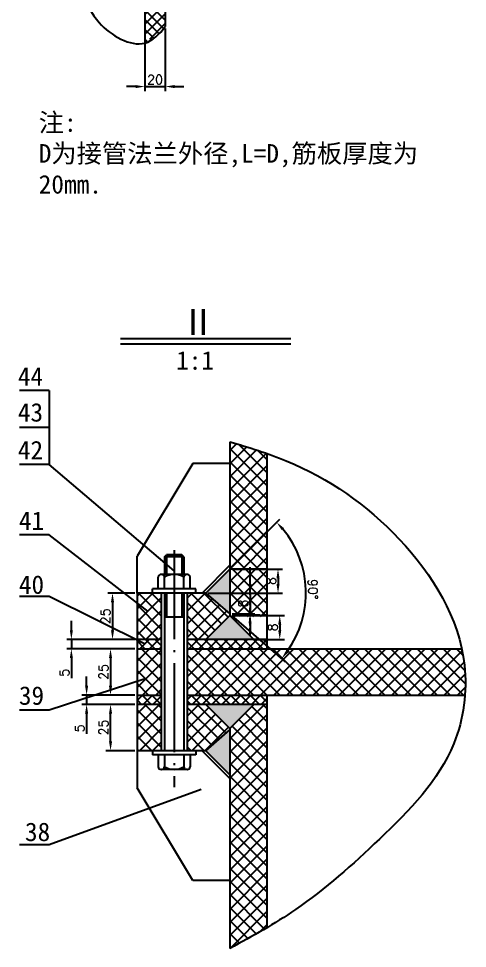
# Model space of a CAD drawing. Extents: x -699 to 795, y -2090 to -821.
# Drawn here: x 470.7 to 591.7, y -1918.8 to -1668 of the extents above; entities that cross this region are included whole.
import ezdxf

# ---------------------------------------------------------------- set-up
doc = ezdxf.new("R2010")
doc.units = 0
doc.header["$MEASUREMENT"] = 0
doc.linetypes.add('ACAD_ISO04W100', pattern=[30.5, 24, -3, 0.5, -3])
doc.layers.get('DEFPOINTS').update_dxf_attribs({"linetype": 'CONTINUOUS'})
for name, color, linetype in [('中线', 1, 'ACAD_ISO04W100'), ('文字', 6, 'CONTINUOUS'), ('标注', 5, 'CONTINUOUS'), ('细线', 4, 'CONTINUOUS'), ('边框线', 7, 'CONTINUOUS')]:
    doc.layers.add(name, color=color, linetype=linetype)
doc.styles.get("Standard").update_dxf_attribs({"font": 'txt.shx'})
doc.styles.add('文字', font='SIMFANG.TTF', dxfattribs={"height": 5})
doc.dimstyles.get("Standard").update_dxf_attribs({"dimtxt": 2.5, "dimasz": 2.5, "dimexe": 1.25, "dimexo": 0.625, "dimtad": 1, "dimdec": 4, "dimdsep": 46, "dimlunit": 6, "dimtxsty": 'Standard', "dimcen": 2.5, "dimadec": 0, "dimazin": 0, "dimtfac": 1, "dimtdec": 4, "dimtmove": 0, "dimatfit": 3, "dimfxl": 1, "dimtolj": 1, "dimtzin": 0, "dimarcsym": 0})
pattern_1 = [(45, (-113.763996511087, -71.29137625779322), (-1.767766952966369, 1.767766952966369), []), (135, (-113.763996511087, -71.29137625779322), (-1.767766952966369, -1.767766952966369), [])]
pattern_2 = [(45, (-113.763996511087, -71.29137625779322), (-1.325825214724776, 1.325825214724777), []), (135, (-113.763996511087, -71.29137625779322), (-1.325825214724777, -1.325825214724776), [])]

# ---------------------------------------------------------------- blocks, each defined once
blk = doc.blocks.new('*D105')
at = {"layer": 'DEFPOINTS', "color": 0}
for p in [(502.665067383014, -1822.978821532886), (496.0405916363875, -1835.478821532886), (502.665067383014, -1835.478821532886)]:
    blk.add_point(p, dxfattribs=at)
at = {"layer": '标注', "color": 0, "lineweight": -2}
for p, q in [((502.040067383014, -1822.978821532886), (494.7905916363875, -1822.978821532886)), ((496.0405916363875, -1825.478821532886), (496.0405916363875, -1832.978821532886)), ((502.040067383014, -1835.478821532886), (494.7905916363875, -1835.478821532886))]:
    blk.add_line(p, q, dxfattribs=at)
at = {"layer": '标注', "color": 0}
for points in [[(495.6239249697208, -1825.478821532886), (496.4572583030542, -1825.478821532886), (496.0405916363875, -1822.978821532886)], [(495.6239249697208, -1832.978821532886), (496.4572583030542, -1832.978821532886), (496.0405916363875, -1835.478821532886)]]:
    blk.add_solid(points, dxfattribs=at)
at = {"layer": '标注', "color": 0, "insert": (494.1655916363878, -1829.228821532886), "char_height": 2.5, "attachment_point": 5, "rotation": 90}
blk.add_mtext('\\A1;25', dxfattribs=at)
blk = doc.blocks.new('*D106')
at = {"layer": 'DEFPOINTS', "color": 0}
for p in [(502.665067383014, -1837.978821532886), (495.5073230849434, -1850.478821532886), (502.665067383014, -1850.478821532886)]:
    blk.add_point(p, dxfattribs=at)
at = {"layer": '标注', "color": 0, "lineweight": -2}
for p, q in [((502.040067383014, -1837.978821532886), (494.2573230849434, -1837.978821532886)), ((495.5073230849434, -1840.478821532886), (495.5073230849434, -1847.978821532886)), ((502.040067383014, -1850.478821532886), (494.2573230849434, -1850.478821532886))]:
    blk.add_line(p, q, dxfattribs=at)
at = {"layer": '标注', "color": 0}
for points in [[(495.0906564182768, -1840.478821532886), (495.9239897516101, -1840.478821532886), (495.5073230849434, -1837.978821532886)], [(495.0906564182768, -1847.978821532886), (495.9239897516101, -1847.978821532886), (495.5073230849434, -1850.478821532886)]]:
    blk.add_solid(points, dxfattribs=at)
at = {"layer": '标注', "color": 0, "insert": (493.6323230849437, -1844.228821532886), "char_height": 2.5, "attachment_point": 5, "rotation": 90}
blk.add_mtext('\\A1;25', dxfattribs=at)
blk = doc.blocks.new('*D107')
at = {"layer": 'DEFPOINTS', "color": 0}
for p in [(495.5144425038511, -1852.978821532886), (502.665067383014, -1852.978821532886), (502.665067383014, -1865.478821532886)]:
    blk.add_point(p, dxfattribs=at)
at = {"layer": '标注', "color": 0, "lineweight": -2}
for p, q in [((502.040067383014, -1852.978821532886), (494.2644425038511, -1852.978821532886)), ((495.5144425038511, -1862.978821532886), (495.5144425038511, -1855.478821532886)), ((502.040067383014, -1865.478821532886), (494.2644425038511, -1865.478821532886))]:
    blk.add_line(p, q, dxfattribs=at)
at = {"layer": '标注', "color": 0}
for points in [[(495.0977758371844, -1855.478821532886), (495.9311091705178, -1855.478821532886), (495.5144425038511, -1852.978821532886)], [(495.0977758371844, -1862.978821532886), (495.9311091705178, -1862.978821532886), (495.5144425038511, -1865.478821532886)]]:
    blk.add_solid(points, dxfattribs=at)
at = {"layer": '标注', "color": 0, "insert": (493.6394425038514, -1859.228821532886), "char_height": 2.5, "attachment_point": 5, "rotation": 90}
blk.add_mtext('\\A1;25', dxfattribs=at)
blk = doc.blocks.new('*D108')
at = {"layer": 'DEFPOINTS', "color": 0}
for p in [(500.2627853746803, -1850.478821532886), (489.062804454587, -1852.978821532886), (500.2627853746803, -1852.978821532886)]:
    blk.add_point(p, dxfattribs=at)
at = {"layer": '标注', "color": 0, "lineweight": -2}
for p, q in [((489.062804454587, -1847.978821532886), (489.062804454587, -1845.478821532886)), ((499.6377853746803, -1850.478821532886), (487.812804454587, -1850.478821532886)), ((489.062804454587, -1850.478821532886), (489.062804454587, -1852.978821532886)), ((499.6377853746803, -1852.978821532886), (487.812804454587, -1852.978821532886)), ((489.062804454587, -1855.478821532886), (489.062804454587, -1860.895488199553))]:
    blk.add_line(p, q, dxfattribs=at)
at = {"layer": '标注', "color": 0}
for points in [[(488.6461377879203, -1847.978821532886), (489.4794711212537, -1847.978821532886), (489.062804454587, -1850.478821532886)], [(488.6461377879203, -1855.478821532886), (489.4794711212537, -1855.478821532886), (489.062804454587, -1852.978821532886)]]:
    blk.add_solid(points, dxfattribs=at)
at = {"layer": '标注', "color": 0, "insert": (487.1878044545873, -1859.437154866219), "char_height": 2.5, "attachment_point": 5, "rotation": 90}
blk.add_mtext('\\A1;5', dxfattribs=at)
blk = doc.blocks.new('*D109')
at = {"layer": 'DEFPOINTS', "color": 0}
for p in [(498.4153295097008, -1835.478821532886), (484.9524578191178, -1837.978821532886), (498.1486952339787, -1837.978821532886)]:
    blk.add_point(p, dxfattribs=at)
at = {"layer": '标注', "color": 0, "lineweight": -2}
for p, q in [((484.9524578191178, -1832.978821532886), (484.9524578191178, -1830.478821532886)), ((497.7903295097008, -1835.478821532886), (483.7024578191178, -1835.478821532886)), ((484.9524578191178, -1835.478821532886), (484.9524578191178, -1837.978821532886)), ((497.5236952339787, -1837.978821532886), (483.7024578191178, -1837.978821532886)), ((484.9524578191178, -1840.478821532886), (484.9524578191178, -1845.895488199553))]:
    blk.add_line(p, q, dxfattribs=at)
at = {"layer": '标注', "color": 0}
for points in [[(484.5357911524511, -1832.978821532886), (485.3691244857845, -1832.978821532886), (484.9524578191178, -1835.478821532886)], [(484.5357911524511, -1840.478821532886), (485.3691244857845, -1840.478821532886), (484.9524578191178, -1837.978821532886)]]:
    blk.add_solid(points, dxfattribs=at)
at = {"layer": '标注', "color": 0, "insert": (483.0774578191181, -1844.437154866219), "char_height": 2.5, "attachment_point": 5, "rotation": 90}
blk.add_mtext('\\A1;5', dxfattribs=at)
blk = doc.blocks.new('*D110')
at = {"layer": 'DEFPOINTS', "color": 0}
for p in [(527.665067383014, -1816.478821532886), (521.165067383014, -1822.978821532886), (540.6479814663276, -1822.978821532886)]:
    blk.add_point(p, dxfattribs=at)
at = {"layer": '标注', "color": 0, "lineweight": -2}
for p, q in [((528.290067383014, -1816.478821532886), (541.8979814663276, -1816.478821532886)), ((540.6479814663276, -1818.978821532886), (540.6479814663276, -1820.478821532886)), ((521.790067383014, -1822.978821532886), (541.8979814663276, -1822.978821532886))]:
    blk.add_line(p, q, dxfattribs=at)
at = {"layer": '标注', "color": 0}
for points in [[(540.2313147996609, -1818.978821532886), (541.0646481329942, -1818.978821532886), (540.6479814663276, -1816.478821532886)], [(540.2313147996609, -1820.478821532886), (541.0646481329942, -1820.478821532886), (540.6479814663276, -1822.978821532886)]]:
    blk.add_solid(points, dxfattribs=at)
at = {"layer": '标注', "color": 0, "insert": (538.7729814663279, -1819.728821532886), "char_height": 2.5, "attachment_point": 5, "rotation": 90}
blk.add_mtext('\\A1;8', dxfattribs=at)
blk = doc.blocks.new('*D111')
at = {"layer": 'DEFPOINTS', "color": 0}
for p in [(527.665067383014, -1828.978821532886), (534.1650673830136, -1835.478821532886), (541.1115003484833, -1835.478821532886)]:
    blk.add_point(p, dxfattribs=at)
at = {"layer": '标注', "color": 0, "lineweight": -2}
for p, q in [((528.290067383014, -1828.978821532886), (542.3615003484833, -1828.978821532886)), ((541.1115003484833, -1831.478821532886), (541.1115003484833, -1832.978821532886)), ((534.7900673830136, -1835.478821532886), (542.3615003484833, -1835.478821532886))]:
    blk.add_line(p, q, dxfattribs=at)
at = {"layer": '标注', "color": 0}
for points in [[(540.6948336818167, -1831.478821532886), (541.52816701515, -1831.478821532886), (541.1115003484833, -1828.978821532886)], [(540.6948336818167, -1832.978821532886), (541.52816701515, -1832.978821532886), (541.1115003484833, -1835.478821532886)]]:
    blk.add_solid(points, dxfattribs=at)
at = {"layer": '标注', "color": 0, "insert": (539.2365003484837, -1832.228821532885), "char_height": 2.5, "attachment_point": 5, "rotation": 90}
blk.add_mtext('\\A1;8', dxfattribs=at)
blk = doc.blocks.new('*D112')
at = {"layer": 'DEFPOINTS', "color": 0}
for p in [(527.665067383014, -1822.978821532886), (527.665067383014, -1828.59545734769), (533.1163161731515, -1828.59545734769)]:
    blk.add_point(p, dxfattribs=at)
at = {"layer": '标注', "color": 0, "lineweight": -2}
for p, q in [((533.1163161731515, -1820.478821532886), (533.1163161731515, -1817.978821532886)), ((528.290067383014, -1822.978821532886), (534.3663161731515, -1822.978821532886)), ((533.1163161731515, -1822.978821532886), (533.1163161731515, -1828.59545734769)), ((528.290067383014, -1828.59545734769), (534.3663161731515, -1828.59545734769)), ((533.1163161731515, -1831.09545734769), (533.1163161731515, -1833.59545734769))]:
    blk.add_line(p, q, dxfattribs=at)
at = {"layer": '标注', "color": 0}
for points in [[(532.6996495064849, -1820.478821532886), (533.5329828398181, -1820.478821532886), (533.1163161731515, -1822.978821532886)], [(532.6996495064849, -1831.09545734769), (533.5329828398181, -1831.09545734769), (533.1163161731515, -1828.59545734769)]]:
    blk.add_solid(points, dxfattribs=at)
at = {"layer": '标注', "color": 0, "insert": (531.2413161731519, -1825.787139440288), "char_height": 2.5, "attachment_point": 5, "rotation": 90}
blk.add_mtext('\\A1;8', dxfattribs=at)
blk = doc.blocks.new('*D113')
at = {"layer": 'DEFPOINTS', "color": 0}
for p in [(527.6650673830139, -1816.478821532886), (521.165067383014, -1822.978821532885), (521.165067383014, -1822.978821532886), (527.6650673830139, -1828.59545734769), (547.577368852495, -1828.699086775989)]:
    blk.add_point(p, dxfattribs=at)
at = {"layer": '标注', "color": 0, "lineweight": -2}
for p, q in [((528.1070091212555, -1816.036879794645), (541.1582562284302, -1802.985632687471)), ((528.1379737962131, -1829.004094747294), (542.5590802294115, -1841.465341344496))]:
    blk.add_line(p, q, dxfattribs=at)
blk.add_arc((521.1650673830142, -1822.978821532885), 27.02463882027284, 324.4719953514344, 39.69778026071877, dxfattribs=at)
at = {"layer": '标注', "color": 0}
for points in [[(541.6505410009607, -1805.997842281239), (542.2664214579713, -1805.436472788733), (540.274372751947, -1803.869516163954)], [(543.4861064129284, -1838.940411675576), (542.8310378600534, -1838.42531009775), (541.6132674030131, -1840.648066545288)]]:
    blk.add_solid(points, dxfattribs=at)
at = {"layer": '标注', "color": 0, "insert": (550.0455753380714, -1821.927449001337), "char_height": 2.5, "attachment_point": 5, "rotation": 272.08488780607763}
blk.add_mtext('\\A1;90%%d', dxfattribs=at)
blk = doc.blocks.new('*D126')
at = {"layer": 'DEFPOINTS', "color": 0}
for p in [(510.2683264039225, -1670.106443985221), (504.7683264039226, -1672.190462792059), (510.2683264039225, -1686.352143074605)]:
    blk.add_point(p, dxfattribs=at)
at = {"layer": '标注', "color": 0, "lineweight": -2}
for p, q in [((510.2683264039225, -1670.731443985221), (510.2683264039225, -1687.602143074605)), ((504.7683264039226, -1672.815462792059), (504.7683264039226, -1687.602143074605)), ((502.2683264039226, -1686.352143074605), (499.7683264039226, -1686.352143074605)), ((504.7683264039226, -1686.352143074605), (510.2683264039225, -1686.352143074605)), ((512.7683264039225, -1686.352143074605), (515.2683264039225, -1686.352143074605))]:
    blk.add_line(p, q, dxfattribs=at)
at = {"layer": '标注', "color": 0}
for points in [[(502.2683264039226, -1685.935476407939), (502.2683264039226, -1686.768809741272), (504.7683264039226, -1686.352143074605)], [(512.7683264039225, -1685.935476407939), (512.7683264039225, -1686.768809741272), (510.2683264039225, -1686.352143074605)]]:
    blk.add_solid(points, dxfattribs=at)
at = {"layer": '标注', "color": 0, "insert": (507.5183264039226, -1684.477143074605), "char_height": 2.5, "attachment_point": 5}
blk.add_mtext('\\A1;20', dxfattribs=at)

msp = doc.modelspace()

# ---------------------------------------------------------------- hatches: boundary and pattern name
at = {"layer": '标注'}
h = msp.add_hatch(dxfattribs=at)
h.set_pattern_fill('ANSI37', color=256, scale=15, style=0)
h.set_pattern_definition(pattern_2)
edge = h.paths.add_edge_path()
edge.add_spline(control_points=[(510.2683264039213, -1602.348147174969), (508.3736271144289, -1602.798180242176), (506.4789278249365, -1603.248213309383), (504.7683264039433, -1603.866657090468)], knot_values=[0, 0, 0, 0, 5.522317195473966, 5.522317195473966, 5.522317195473966, 5.522317195473966], degree=3, periodic=0)
edge.add_line((504.7683264039217, -1603.866657090475), (504.7683264039219, -1625.11661518314))
edge.add_line((504.7683264039219, -1625.11661518314), (510.2683264039217, -1622.223741526513))
edge.add_line((510.2683264039217, -1622.223741526513), (510.2683264039215, -1602.348147174969))
edge = h.paths.add_edge_path()
edge.add_line((510.2683264039223, -1645.109488839767), (504.7683264039222, -1642.21661518314))
edge.add_line((504.7683264039222, -1642.21661518314), (504.7683264039226, -1674.604353663025))
edge.add_spline(control_points=[(504.7683264039226, -1674.604353663025), (506.9076782746312, -1674.036562369234), (508.6478113660423, -1672.253560194296), (510.2683264039214, -1670.10644398522)], knot_values=[87.68250391181233, 87.68250391181233, 87.68250391181233, 87.68250391181235, 95.07327374436605, 95.07327374436605, 95.07327374436605, 95.07327374436605], degree=3, periodic=0)
edge.add_line((510.2683264039226, -1670.106443985218), (510.2683264039223, -1645.109488839767))
h = msp.add_hatch(dxfattribs=at)
h.set_pattern_fill('ANSI37', color=256, scale=20, style=0)
h.set_pattern_definition(pattern_1)
edge = h.paths.add_edge_path()
edge.add_spline(control_points=[(537.665067383014, -1785.305534560069), (534.3721907329291, -1784.152316878999), (531.0232662367516, -1783.135810899791), (527.6650673830059, -1782.141926899751)], knot_values=[4.154654199623881, 4.154654199623881, 4.154654199623881, 4.154654199623881, 25.1078759305584, 25.1078759305584, 25.1078759305584, 25.1078759305584], degree=3, periodic=0)
edge.add_line((527.665067383014, -1782.141926899753), (527.665067383014, -1816.478821532886))
edge.add_line((527.665067383014, -1816.478821532886), (537.6650673830139, -1816.478821532886))
edge.add_line((537.6650673830139, -1816.478821532886), (537.665067383014, -1785.305534560069))
h = msp.add_hatch(dxfattribs=at)
h.set_pattern_fill('ANSI37', color=256, scale=20, style=0)
h.set_pattern_definition(pattern_1)
h.paths.add_polyline_path([(537.6650673830142, -1815.400368958124), (527.6650673830142, -1815.400368958124), (527.6650673830142, -1828.978821532886), (527.9610385401014, -1829.274792689974), (537.665067383014, -1829.274792689974)])
h.paths.add_polyline_path([(536.8979814663278, -1821.187154866219), (536.8979814663278, -1818.270488199552), (540.6479814663278, -1818.270488199552), (540.6479814663278, -1821.187154866219)], flags=9)
h.paths.add_polyline_path([(529.3663161731517, -1827.245472773621), (529.3663161731517, -1824.328806106954), (533.1163161731517, -1824.328806106954), (533.1163161731517, -1827.245472773621)], flags=24)
h = msp.add_hatch(color=256, dxfattribs=at)
h.paths.add_polyline_path([(527.6650673830142, -1816.478821532886), (521.1650673830142, -1822.978821532886), (527.665067383014, -1828.59545734769)])
h.paths.add_polyline_path([(527.6650673830142, -1828.978821532886), (521.165067383015, -1835.478821532886), (534.1650673830136, -1835.478821532886)])
h.paths.add_polyline_path([(534.165067383014, -1852.978821532886), (521.1650673830142, -1852.978821532886), (527.6650673830139, -1859.478821532886)])
h.paths.add_polyline_path([(521.1650673830142, -1865.478821532886), (527.665067383015, -1871.978821532887), (527.665067383015, -1859.862185718081)])
h = msp.add_hatch(dxfattribs=at)
h.set_pattern_fill('ANSI37', color=256, scale=20, style=0)
h.set_pattern_definition(pattern_1)
h.paths.add_polyline_path([(516.1650673830142, -1835.478821532886), (521.1650673830148, -1835.478821532886), (527.665067383014, -1828.978821532886), (527.6650673830142, -1828.59545734769), (521.165067383014, -1822.978821532886), (516.165067383014, -1822.978821532886)])
h.paths.add_polyline_path([(509.165067383014, -1822.978821532886), (502.6650673830142, -1822.978821532886), (502.6650673830142, -1835.478821532886), (509.1650673830139, -1835.478821532886)])
h = msp.add_hatch(dxfattribs=at)
h.set_pattern_fill('ANSI37', color=256, scale=15, style=0)
h.set_pattern_definition(pattern_2)
h.paths.add_polyline_path([(516.165067383014, -1835.478821532886), (537.665067383014, -1835.478821532886), (537.665067383014, -1837.978821532886), (516.165067383014, -1837.978821532886)])
h.paths.add_polyline_path([(502.665067383014, -1835.478821532886), (509.165067383014, -1835.478821532886), (509.165067383014, -1837.978821532886), (502.665067383014, -1837.978821532886)])
h = msp.add_hatch(dxfattribs=at)
h.set_pattern_fill('ANSI37', color=256, scale=20, style=0)
h.set_pattern_definition(pattern_1)
edge = h.paths.add_edge_path()
edge.add_line((516.165067383014, -1837.978821532886), (516.165067383014, -1850.478821532886))
edge.add_line((516.165067383014, -1850.478821532886), (591.0431169293295, -1850.478821532886))
edge.add_spline(control_points=[(591.0431169293295, -1850.478821532886), (591.24136889737, -1847.789837872061), (591.1709934206867, -1843.561674369357), (590.490444403064, -1839.445119571746), (590.1725711892899, -1837.978821532886)], knot_values=[178.0065629179868, 178.0065629179868, 178.0065629179868, 178.0065629179868, 193.955006984093, 202.9320295212109, 202.9320295212109, 202.9320295212109, 202.9320295212109], degree=3, periodic=0)
edge.add_line((590.1725711892898, -1837.978821532886), (516.165067383014, -1837.978821532886))
h.paths.add_polyline_path([(509.165067383014, -1837.978821532886), (502.6650673830141, -1837.978821532886), (502.665067383014, -1850.478821532886), (509.165067383014, -1850.478821532886)])
h = msp.add_hatch(dxfattribs=at)
h.set_pattern_fill('ANSI37', color=256, scale=15, style=0)
h.set_pattern_definition(pattern_2)
h.paths.add_polyline_path([(516.165067383014, -1850.478821532886), (537.665067383014, -1850.478821532886), (537.665067383014, -1852.978821532886), (516.165067383014, -1852.978821532886)])
h.paths.add_polyline_path([(502.665067383014, -1850.478821532886), (509.165067383014, -1850.478821532886), (509.165067383014, -1852.978821532886), (502.665067383014, -1852.978821532886)])
h = msp.add_hatch(dxfattribs=at)
h.set_pattern_fill('ANSI37', color=256, scale=20, style=0)
h.set_pattern_definition(pattern_1)
h.paths.add_polyline_path([(516.1650673830142, -1865.478821532886), (521.1650673830142, -1865.478821532886), (527.6650673830151, -1859.862185718081), (527.6650673830151, -1859.478821532887), (521.1650673830139, -1852.978821532886), (516.1650673830142, -1852.978821532886)])
h.paths.add_polyline_path([(509.165067383014, -1852.978821532886), (502.6650673830142, -1852.978821532886), (502.665067383014, -1865.478821532886), (509.165067383014, -1865.478821532886)])
h = msp.add_hatch(dxfattribs=at)
h.set_pattern_fill('ANSI37', color=256, scale=20, style=0)
h.set_pattern_definition(pattern_1)
edge = h.paths.add_edge_path()
edge.add_spline(control_points=[(527.665067383014, -1918.798552872084), (531.0386344615565, -1916.988009646638), (534.3892103987349, -1915.147017021688), (537.665067383014, -1913.207066836895)], knot_values=[372.3155520294414, 372.3155520294414, 372.3155520294414, 372.3155520294414, 395.1828301288245, 395.1828301288245, 395.1828301288245, 395.1828301288245], degree=3, periodic=0)
edge.add_line((537.6650673830139, -1913.207066836895), (537.665067383014, -1852.978821532886))
edge.add_line((537.665067383014, -1852.978821532886), (534.1650673830138, -1852.978821532886))
edge.add_line((534.1650673830138, -1852.978821532886), (527.665067383015, -1859.478821532884))
edge.add_line((527.665067383015, -1859.478821532884), (527.665067383014, -1918.798552872084))

# ---------------------------------------------------------------- linework, layer by layer
at = {"layer": '中线'}
msp.add_line((512.665067383014, -1811.381053471061), (512.665067383014, -1875.321835561631), dxfattribs=at)
at = {"layer": '文字'}
for p, q in [((498.1758776102247, -1754.323819079981), (544.1202736748487, -1754.323819079981)), ((498.1758776102247, -1755.723819079981), (544.1202736748487, -1755.723819079981))]:
    msp.add_line(p, q, dxfattribs=at)
at = {"layer": '标注'}
for p, q in [((512.665067383014, -1816.932243523146), (478.9661736817939, -1788.328048686487)), ((505.6163161731514, -1827.954014895392), (478.9661736817939, -1807.239288473671)), ((537.665067383014, -1816.478821532886), (527.665067383014, -1816.478821532886)), ((533.1163161731515, -1817.954014895392), (533.1163161731515, -1815.954014895392)), ((533.1163161731515, -1820.704014895392), (533.1163161731515, -1818.704014895392)), ((533.1163161731515, -1823.454014895392), (533.1163161731515, -1821.454014895392)), ((504.8595456917487, -1836.728821532886), (478.9661736817939, -1823.911725973934)), ((533.1163161731515, -1826.204014895392), (533.1163161731515, -1824.204014895392)), ((533.1163161731515, -1828.954014895392), (533.1163161731515, -1826.954014895392)), ((530.3663161731515, -1828.954014895392), (528.3663161731515, -1828.954014895392)), ((533.1163161731515, -1828.954014895392), (531.1163161731515, -1828.954014895392)), ((533.1163161731515, -1831.704014895392), (533.1163161731515, -1829.704014895392)), ((535.8663161731515, -1828.954014895392), (533.8663161731515, -1828.954014895392)), ((537.665067383014, -1828.954014895392), (536.6163161731515, -1828.954014895392)), ((533.1163161731515, -1834.430070323024), (533.1163161731515, -1832.454014895392)), ((535.8663161731515, -1835.478821532886), (535.8663161731515, -1835.204014895392)), ((504.6163161731514, -1846.204014895392), (478.9661736817939, -1854.499450149247)), ((519.8998064849216, -1875.922262511989), (478.9661736817939, -1890.898117442875))]:
    msp.add_line(p, q, dxfattribs=at)
for points, knots in [([(510.2683264039213, -1602.348147174969), (507.3044510002524, -1603.052133261906), (494.3721766297425, -1606.12383500012), (495.3248083457238, -1636.315428303981), (481.4441926758086, -1664.446235066039), (503.7241508949871, -1677.298517601218), (508.6478113660423, -1672.253560194296), (510.2683264039214, -1670.10644398522)], [0, 0, 0, 0, 8.63855293433315, 37.69258875480239, 74.16128634821747, 87.68250391181235, 95.07327374436605, 95.07327374436605, 95.07327374436605, 95.07327374436605]), ([(527.6650673830059, -1782.141926899751), (532.811786026456, -1783.665136672373), (549.7704873350326, -1788.881350391724), (575.3661905266313, -1806.594482539355), (593.4807480869463, -1836.180424622712), (589.1638564664595, -1868.37163818994), (568.7852424063226, -1888.970345532858), (548.3483911755998, -1907.360129776067), (533.7458994596204, -1915.535060827891), (527.665067383014, -1918.798552872084)], [4.154654199623879, 4.154654199623879, 4.154654199623879, 4.154654199623879, 36.26720667776578, 110.4169176118769, 186.9835854551047, 229.6235375835325, 294.9707525953467, 353.964714426947, 395.1828301288245, 395.1828301288245, 395.1828301288245, 395.1828301288245])]:
    msp.add_open_spline(points, degree=3, knots=knots, dxfattribs=at)
at = {"layer": '细线', "linetype": 'ByBlock'}
for p, q in [((510.6024426165773, -1812.644325543719), (510.6024426165773, -1817.931082882172)), ((514.7276921494508, -1812.644325543719), (514.7276921494508, -1817.931082882172)), ((510.6024426165773, -1822.978821532886), (510.6024426165773, -1829.487956158904)), ((514.7276921494508, -1822.978821532886), (514.7276921494508, -1829.487956158904))]:
    msp.add_line(p, q, dxfattribs=at)
at = {"layer": '边框线'}
for p, q in [((504.7683264039217, -1603.866657090448), (504.7683264039226, -1674.604353663025)), ((510.2683264039222, -1645.109488839766), (510.2683264039225, -1670.106443985221)), ((478.9661736817939, -1768.328048686487), (470.9661736817939, -1768.328048686487)), ((478.9661736817939, -1768.328048686487), (478.9661736817939, -1788.328048686487)), ((478.9661736817939, -1778.328048686487), (470.9661736817939, -1778.328048686487)), ((527.665067383014, -1782.141926899716), (527.665067383014, -1828.978821532886)), ((537.665067383014, -1785.305534560069), (537.665067383014, -1837.978821532886)), ((517.665067383014, -1787.978821532886), (502.665067383014, -1812.978821532886)), ((527.665067383014, -1787.978821532886), (517.665067383014, -1787.978821532886)), ((478.9661736817939, -1788.328048686487), (470.9661736817939, -1788.328048686487)), ((478.9661736817939, -1807.239288473671), (470.9661736817939, -1807.239288473671)), ((502.665067383014, -1822.978821532886), (502.665067383014, -1812.978821532886)), ((510.0450877443386, -1813.201680415958), (510.6024426165773, -1812.644325543719)), ((514.7276921494508, -1812.644325543719), (510.6024426165773, -1812.644325543719)), ((515.2850470216895, -1813.201680415958), (514.7276921494508, -1812.644325543719)), ((515.2850470216895, -1813.201680415958), (510.0450877443386, -1813.201680415958)), ((510.0450877443386, -1813.201680415958), (510.0450877443386, -1817.931082882172)), ((515.2850470216895, -1813.201680415958), (515.2850470216895, -1817.931082882172)), ((527.665067383014, -1815.478821532886), (520.165067383014, -1822.978821532886)), ((516.1271814119032, -1817.931082882172), (509.2029533541267, -1817.931082882172)), ((516.1271814119032, -1817.931082882172), (515.2850470216895, -1817.931082882172)), ((527.665067383014, -1816.478821532886), (521.165067383014, -1822.978821532886)), ((508.3608189639131, -1821.857102709656), (508.3608189639131, -1818.633916494202)), ((510.0450877443386, -1821.857102709656), (510.0450877443386, -1818.633916494203)), ((515.2850470216895, -1821.857102709656), (515.2850470216895, -1818.633916494203)), ((516.969315802115, -1821.857102709656), (516.969315802115, -1818.633916494203)), ((521.165067383014, -1822.978821532886), (502.665067383014, -1822.978821532886)), ((502.665067383014, -1822.978821532886), (502.665067383014, -1835.478821532886)), ((506.8636896640332, -1822.978821532886), (506.8636896640332, -1821.857102709656)), ((518.4664451019949, -1821.857102709656), (506.8636896640332, -1821.857102709656)), ((509.165067383014, -1822.978821532886), (509.165067383014, -1865.478821532886)), ((510.0450877443386, -1822.978821532886), (510.0450877443386, -1865.478821532886)), ((515.2850470216895, -1822.978821532886), (515.2850470216895, -1865.478821532886)), ((516.165067383014, -1822.978821532886), (516.165067383014, -1865.478821532886)), ((518.4664451019949, -1822.978821532886), (518.4664451019949, -1821.857102709656)), ((521.165067383014, -1822.978821532886), (527.665067383014, -1828.59545734769)), ((478.9661736817939, -1823.911725973934), (470.9661736817939, -1823.911725973934)), ((515.2850470216895, -1829.487956158904), (510.0450877443386, -1829.487956158904)), ((521.1650673830145, -1835.478821532886), (527.665067383014, -1828.978821532886)), ((534.165067383014, -1835.478821532886), (527.665067383014, -1828.978821532886)), ((509.165067383014, -1835.478821532886), (502.665067383014, -1835.478821532886)), ((502.665067383014, -1835.478821532886), (502.665067383014, -1852.978821532886)), ((537.665067383014, -1835.478821532886), (516.165067383014, -1835.478821532886)), ((502.665067383014, -1837.978821532886), (509.165067383014, -1837.978821532886)), ((516.165067383014, -1837.978821532886), (590.17257118929, -1837.978821532886)), ((502.665067383014, -1850.478821532886), (509.165067383014, -1850.478821532886)), ((516.165067383014, -1850.478821532886), (591.0431169293292, -1850.478821532886)), ((537.665067383014, -1850.478821532886), (537.665067383014, -1913.207066836894)), ((509.165067383014, -1852.978821532886), (502.665067383014, -1852.978821532886)), ((502.665067383014, -1852.978821532886), (502.665067383014, -1865.478821532886)), ((537.665067383014, -1852.978821532886), (516.165067383014, -1852.978821532886)), ((521.165067383014, -1852.978821532886), (527.665067383014, -1859.478821532886)), ((534.165067383014, -1852.978821532886), (527.665067383014, -1859.478821532886)), ((478.9661736817939, -1854.499450149247), (470.9661736817939, -1854.499450149247)), ((521.165067383014, -1865.478821532886), (527.665067383014, -1859.862185718082)), ((527.665067383015, -1859.478821532886), (527.665067383014, -1918.798552872084)), ((521.165067383014, -1865.478821532886), (502.665067383014, -1865.478821532886)), ((502.665067383014, -1865.478821532886), (502.665067383014, -1875.478821532886)), ((506.8636896640332, -1865.478821532886), (506.8636896640332, -1866.600540356115)), ((518.4664451019949, -1865.478821532886), (518.4664451019949, -1866.600540356115)), ((527.665067383014, -1872.978821532886), (520.165067383014, -1865.478821532886)), ((521.165067383014, -1865.478821532885), (527.665067383014, -1871.978821532886)), ((527.665067383014, -1871.978821532886), (521.165067383014, -1865.478821532886)), ((518.4664451019949, -1866.600540356116), (506.8636896640332, -1866.600540356115)), ((508.3608189639131, -1866.600540356116), (508.3608189639131, -1869.82372657157)), ((510.0450877443386, -1866.600540356116), (510.0450877443386, -1869.823726571569)), ((515.2850470216895, -1866.600540356116), (515.2850470216895, -1869.823726571569)), ((516.969315802115, -1866.600540356116), (516.969315802115, -1869.823726571569)), ((516.1271814119032, -1870.5265601836), (509.2029533541267, -1870.5265601836)), ((516.1271814119032, -1870.5265601836), (515.2850470216895, -1870.5265601836)), ((517.665067383014, -1900.478821532886), (502.665067383014, -1875.478821532886)), ((478.9661736817939, -1890.898117442875), (470.9661736817939, -1890.898117442875)), ((527.665067383014, -1900.478821532886), (517.665067383014, -1900.478821532886))]:
    msp.add_line(p, q, dxfattribs=at)
for centre, radius, start, end in [((509.2029533541267, -1818.78702189589), 0.8559390137182809, 10.30419169587314, 169.6958083041269), ((512.665067383014, -1823.165798657941), 5.234715775768978, 59.96685921063249, 120.0331407893675), ((516.1271814119032, -1818.78702189589), 0.8559390137182809, 10.30419169587314, 169.6958083041269), ((509.2029533541267, -1869.670621169881), 0.8559390137182809, 190.3041916958731, 349.6958083041268), ((512.665067383014, -1865.291844407831), 5.234715775768978, 239.9668592106325, 300.0331407893675), ((516.1271814119032, -1869.670621169881), 0.8559390137182809, 190.3041916958731, 349.6958083041268)]:
    msp.add_arc(centre, radius, start, end, dxfattribs=at)

# ---------------------------------------------------------------- texts
at = {"layer": '文字', "char_height": 5, "attachment_point": 1, "style": '文字'}
for s, insert, width in [('注:\\PD为接管法兰外径,L=D,筋板厚度为20mm.', (476.1544047801067, -1693.544588550945), 105.544322822665), ('1:1', (513.1942058106247, -1757.715396477151), 46.55161027138092)]:
    msp.add_mtext(s, dxfattribs=dict(at, insert=insert, width=width))
at = {"layer": '标注', "style": '文字'}
for s, p in [('44', (470.5304553323639, -1767.055081190383)), ('43', (470.5304553323639, -1776.708725446219)), ('42', (470.5304553323639, -1786.896435537687)), ('41', (470.8048523484376, -1805.934935235279)), ('40', (470.8048523484376, -1823.172516232639)), ('39', (470.8048523484376, -1853.099233999676)), ('38', (472.4512452923266, -1889.857061130368))]:
    msp.add_text(s, height=5, dxfattribs=at).set_placement(p)
at = {"layer": '标注', "insert": (514.3357368350621, -1746.368109413242), "char_height": 7, "width": 17.62681885401253, "attachment_point": 1, "style": '文字'}
msp.add_mtext('Ⅱ', dxfattribs=at)

# ---------------------------------------------------------------- dimensions: what is measured, and where the dimension line sits
at = {"layer": '标注'}
dim = msp.add_linear_dim(base=(510.2683264039225, -1686.352143074605), p1=(504.7683264039226, -1672.190462792059), p2=(510.2683264039225, -1670.106443985221), text='20', dimstyle='Standard', dxfattribs=at)
dim.commit()
dim.dimension.update_dxf_attribs({"geometry": '*D126', "text_midpoint": (507.5183264039226, -1684.477143074605)})
dim = msp.add_angular_dim_2l(base=(547.577368852495, -1828.699086775989), line1=((521.165067383014, -1822.978821532886), (527.665067383014, -1828.59545734769)), line2=((527.665067383014, -1816.478821532886), (521.165067383014, -1822.978821532886)), text='90%%d', dimstyle='Standard', dxfattribs=at)
dim.commit()
dim.dimension.update_dxf_attribs({"geometry": '*D113', "text_midpoint": (550.0455753380714, -1821.927449001337)})
for base, p1, p2, text, picture, middle in [((540.6479814663276, -1822.978821532886), (527.665067383014, -1816.478821532886), (521.165067383014, -1822.978821532886), '8', '*D110', (538.7729814663279, -1819.728821532886)), ((533.1163161731515, -1828.59545734769), (527.665067383014, -1822.978821532886), (527.665067383014, -1828.59545734769), '8', '*D112', (531.2413161731519, -1825.787139440288)), ((496.0405916363875, -1835.478821532886), (502.665067383014, -1822.978821532886), (502.665067383014, -1835.478821532886), '25', '*D105', (494.1655916363878, -1829.228821532886)), ((541.1115003484833, -1835.478821532886), (527.665067383014, -1828.978821532886), (534.1650673830136, -1835.478821532886), '8', '*D111', (539.2365003484837, -1832.228821532885)), ((495.5073230849434, -1850.478821532886), (502.665067383014, -1837.978821532886), (502.665067383014, -1850.478821532886), '25', '*D106', (493.6323230849437, -1844.228821532886)), ((489.062804454587, -1852.978821532886), (500.2627853746803, -1850.478821532886), (500.2627853746803, -1852.978821532886), '5', '*D108', (487.1878044545873, -1859.437154866219)), ((495.5144425038511, -1852.978821532886), (502.665067383014, -1865.478821532886), (502.665067383014, -1852.978821532886), '25', '*D107', (493.6394425038514, -1859.228821532886))]:
    dim = msp.add_linear_dim(base=base, p1=p1, p2=p2, angle=90, text=text, dimstyle='Standard', dxfattribs=at)
    dim.commit()
    dim.dimension.update_dxf_attribs({"geometry": picture, "text_midpoint": middle})
dim = msp.add_linear_dim(base=(484.9524578191178, -1837.978821532886), p1=(498.4153295097008, -1835.478821532886), p2=(498.1486952339787, -1837.978821532886), angle=90, text='5', dimstyle='Standard', dxfattribs=at)
dim.commit()
dim.dimension.update_dxf_attribs({"geometry": '*D109', "text_midpoint": (484.9524578191181, -1844.437154866219), "dimtype": 160})

doc.saveas('drawing.dxf')
